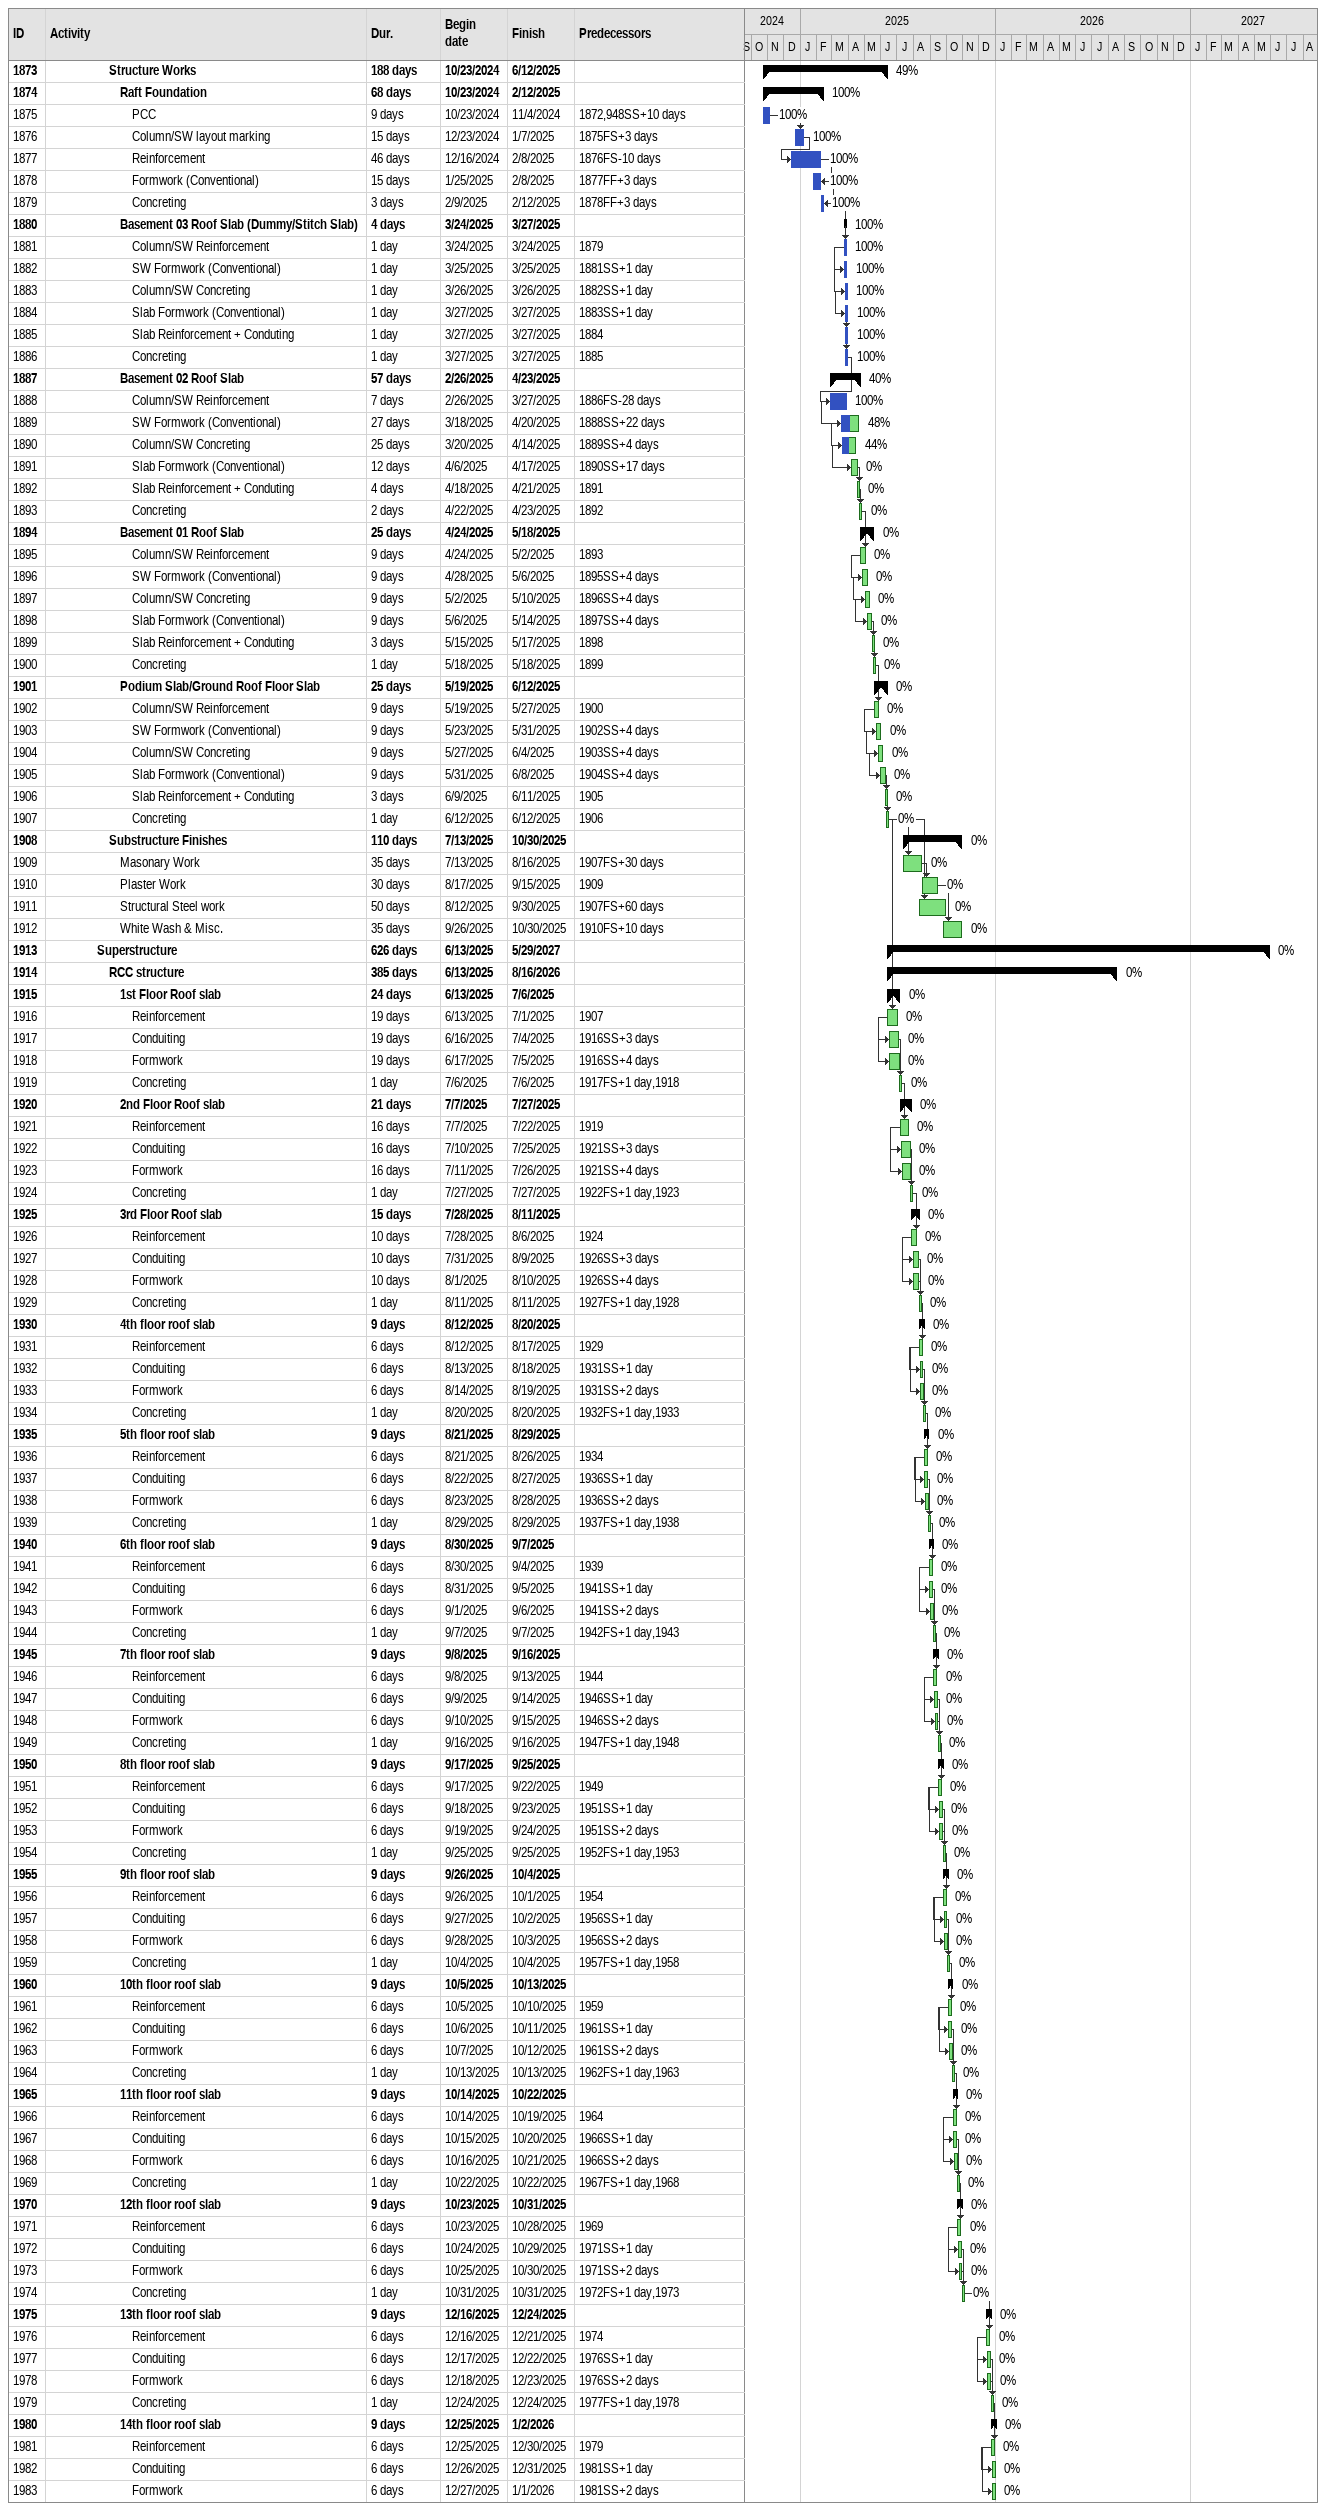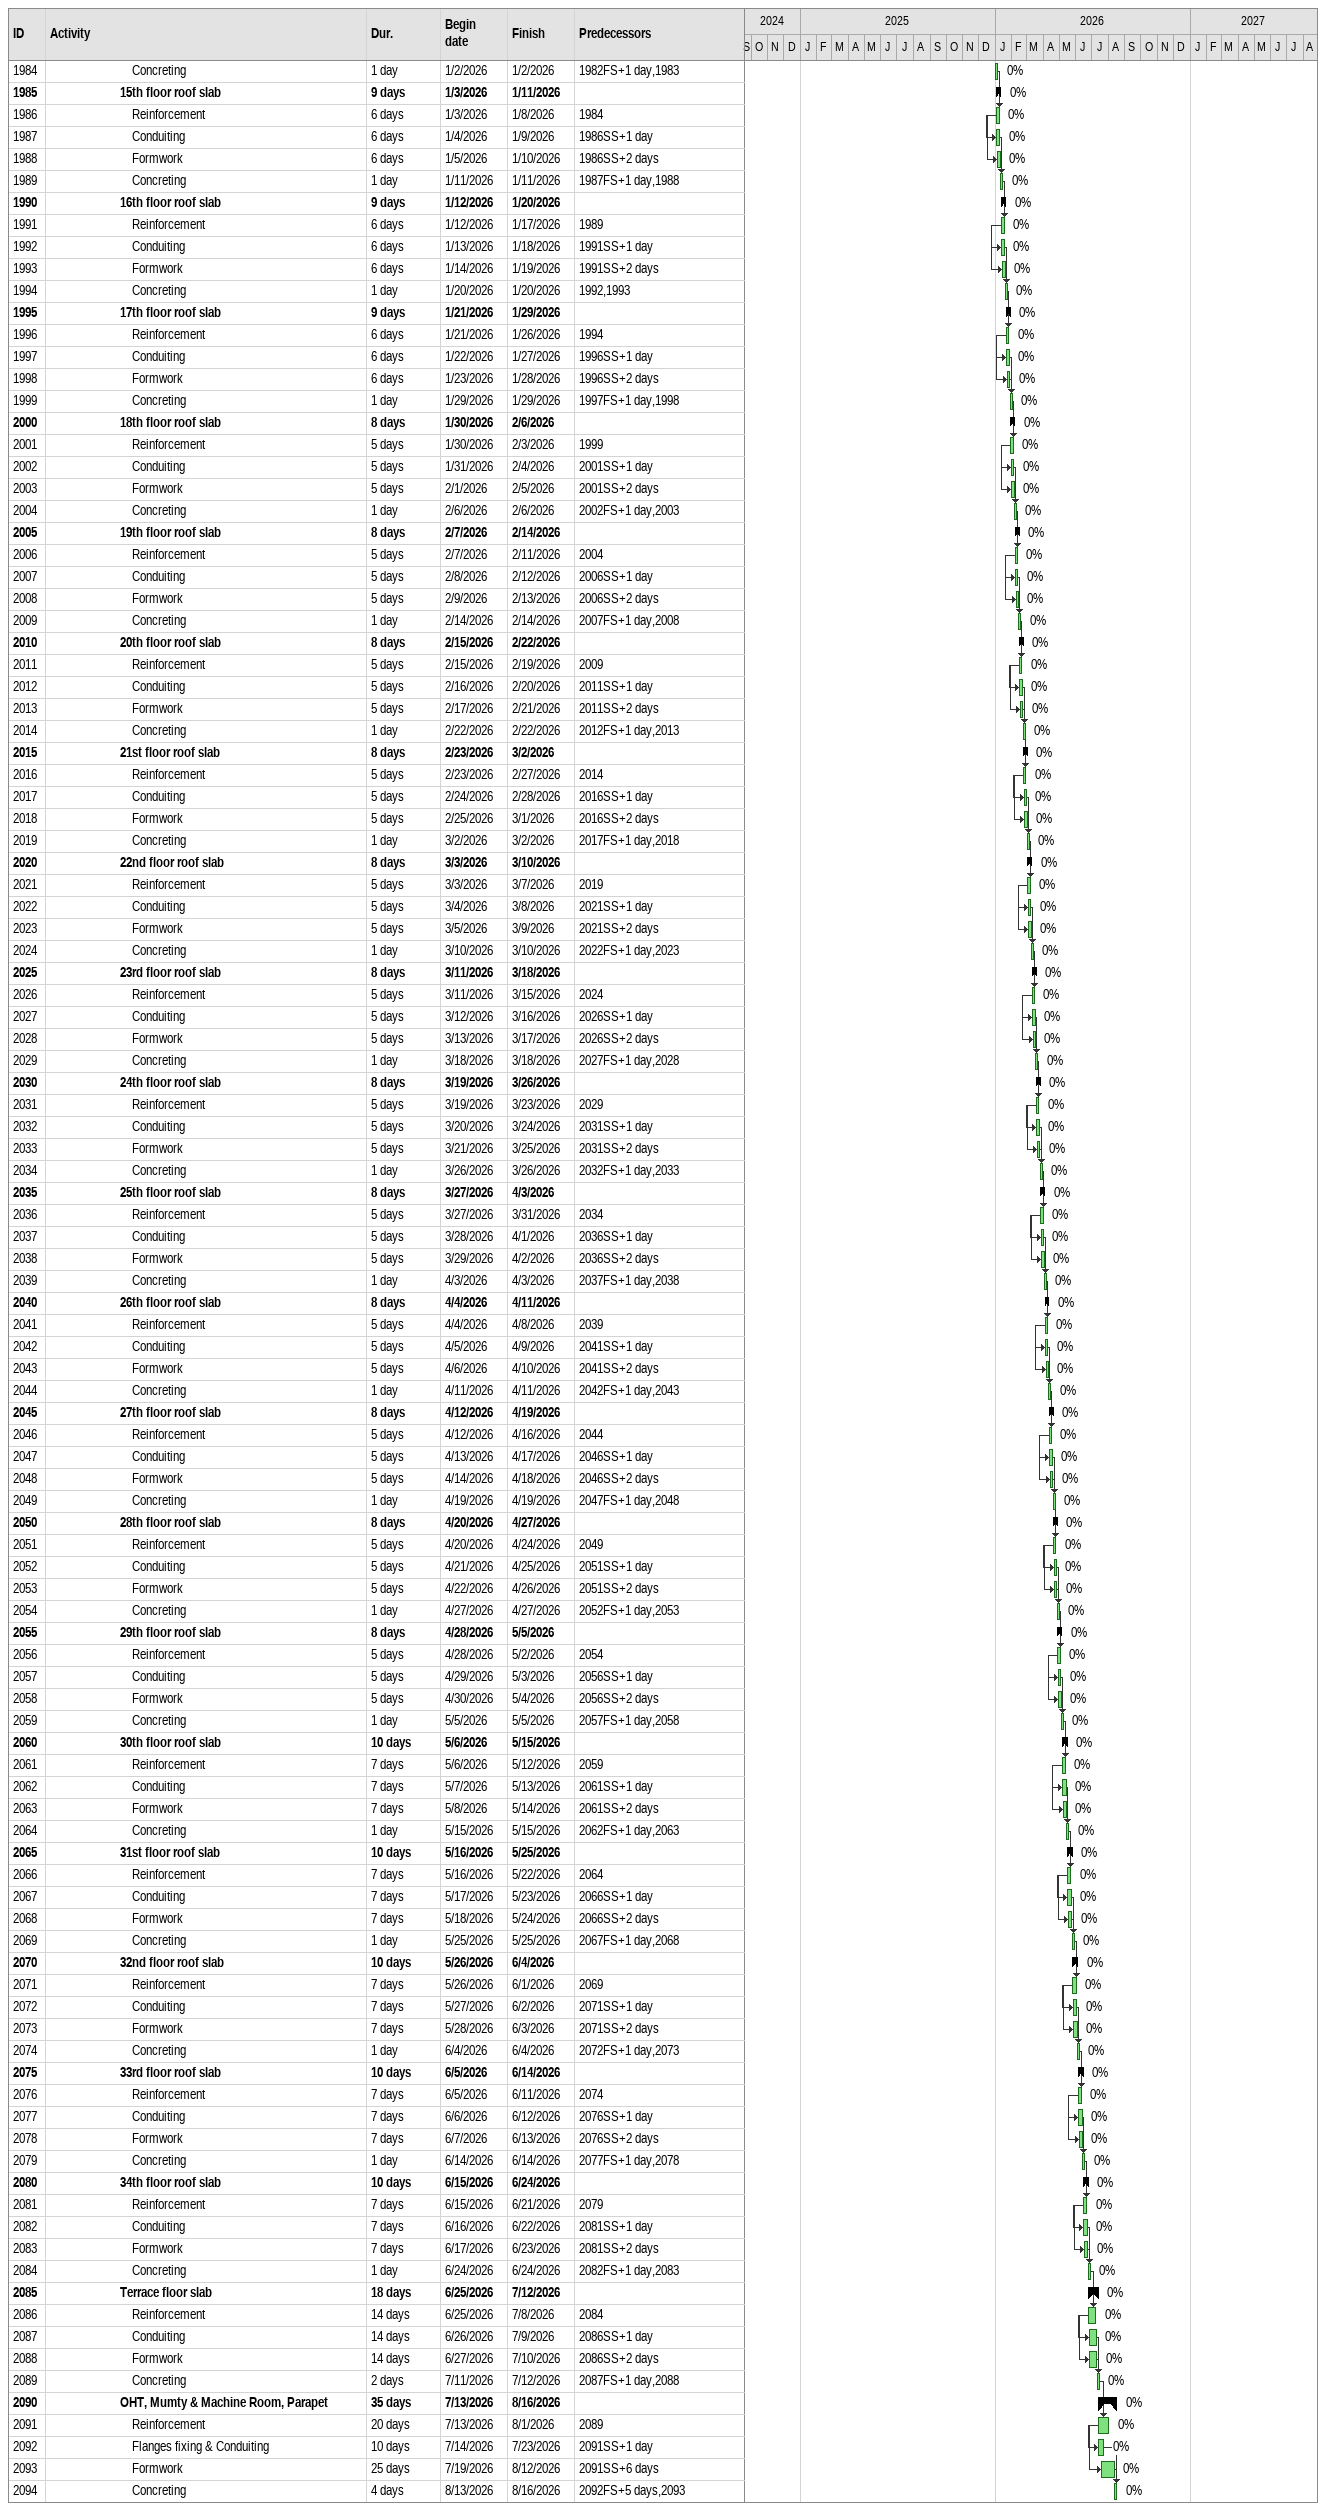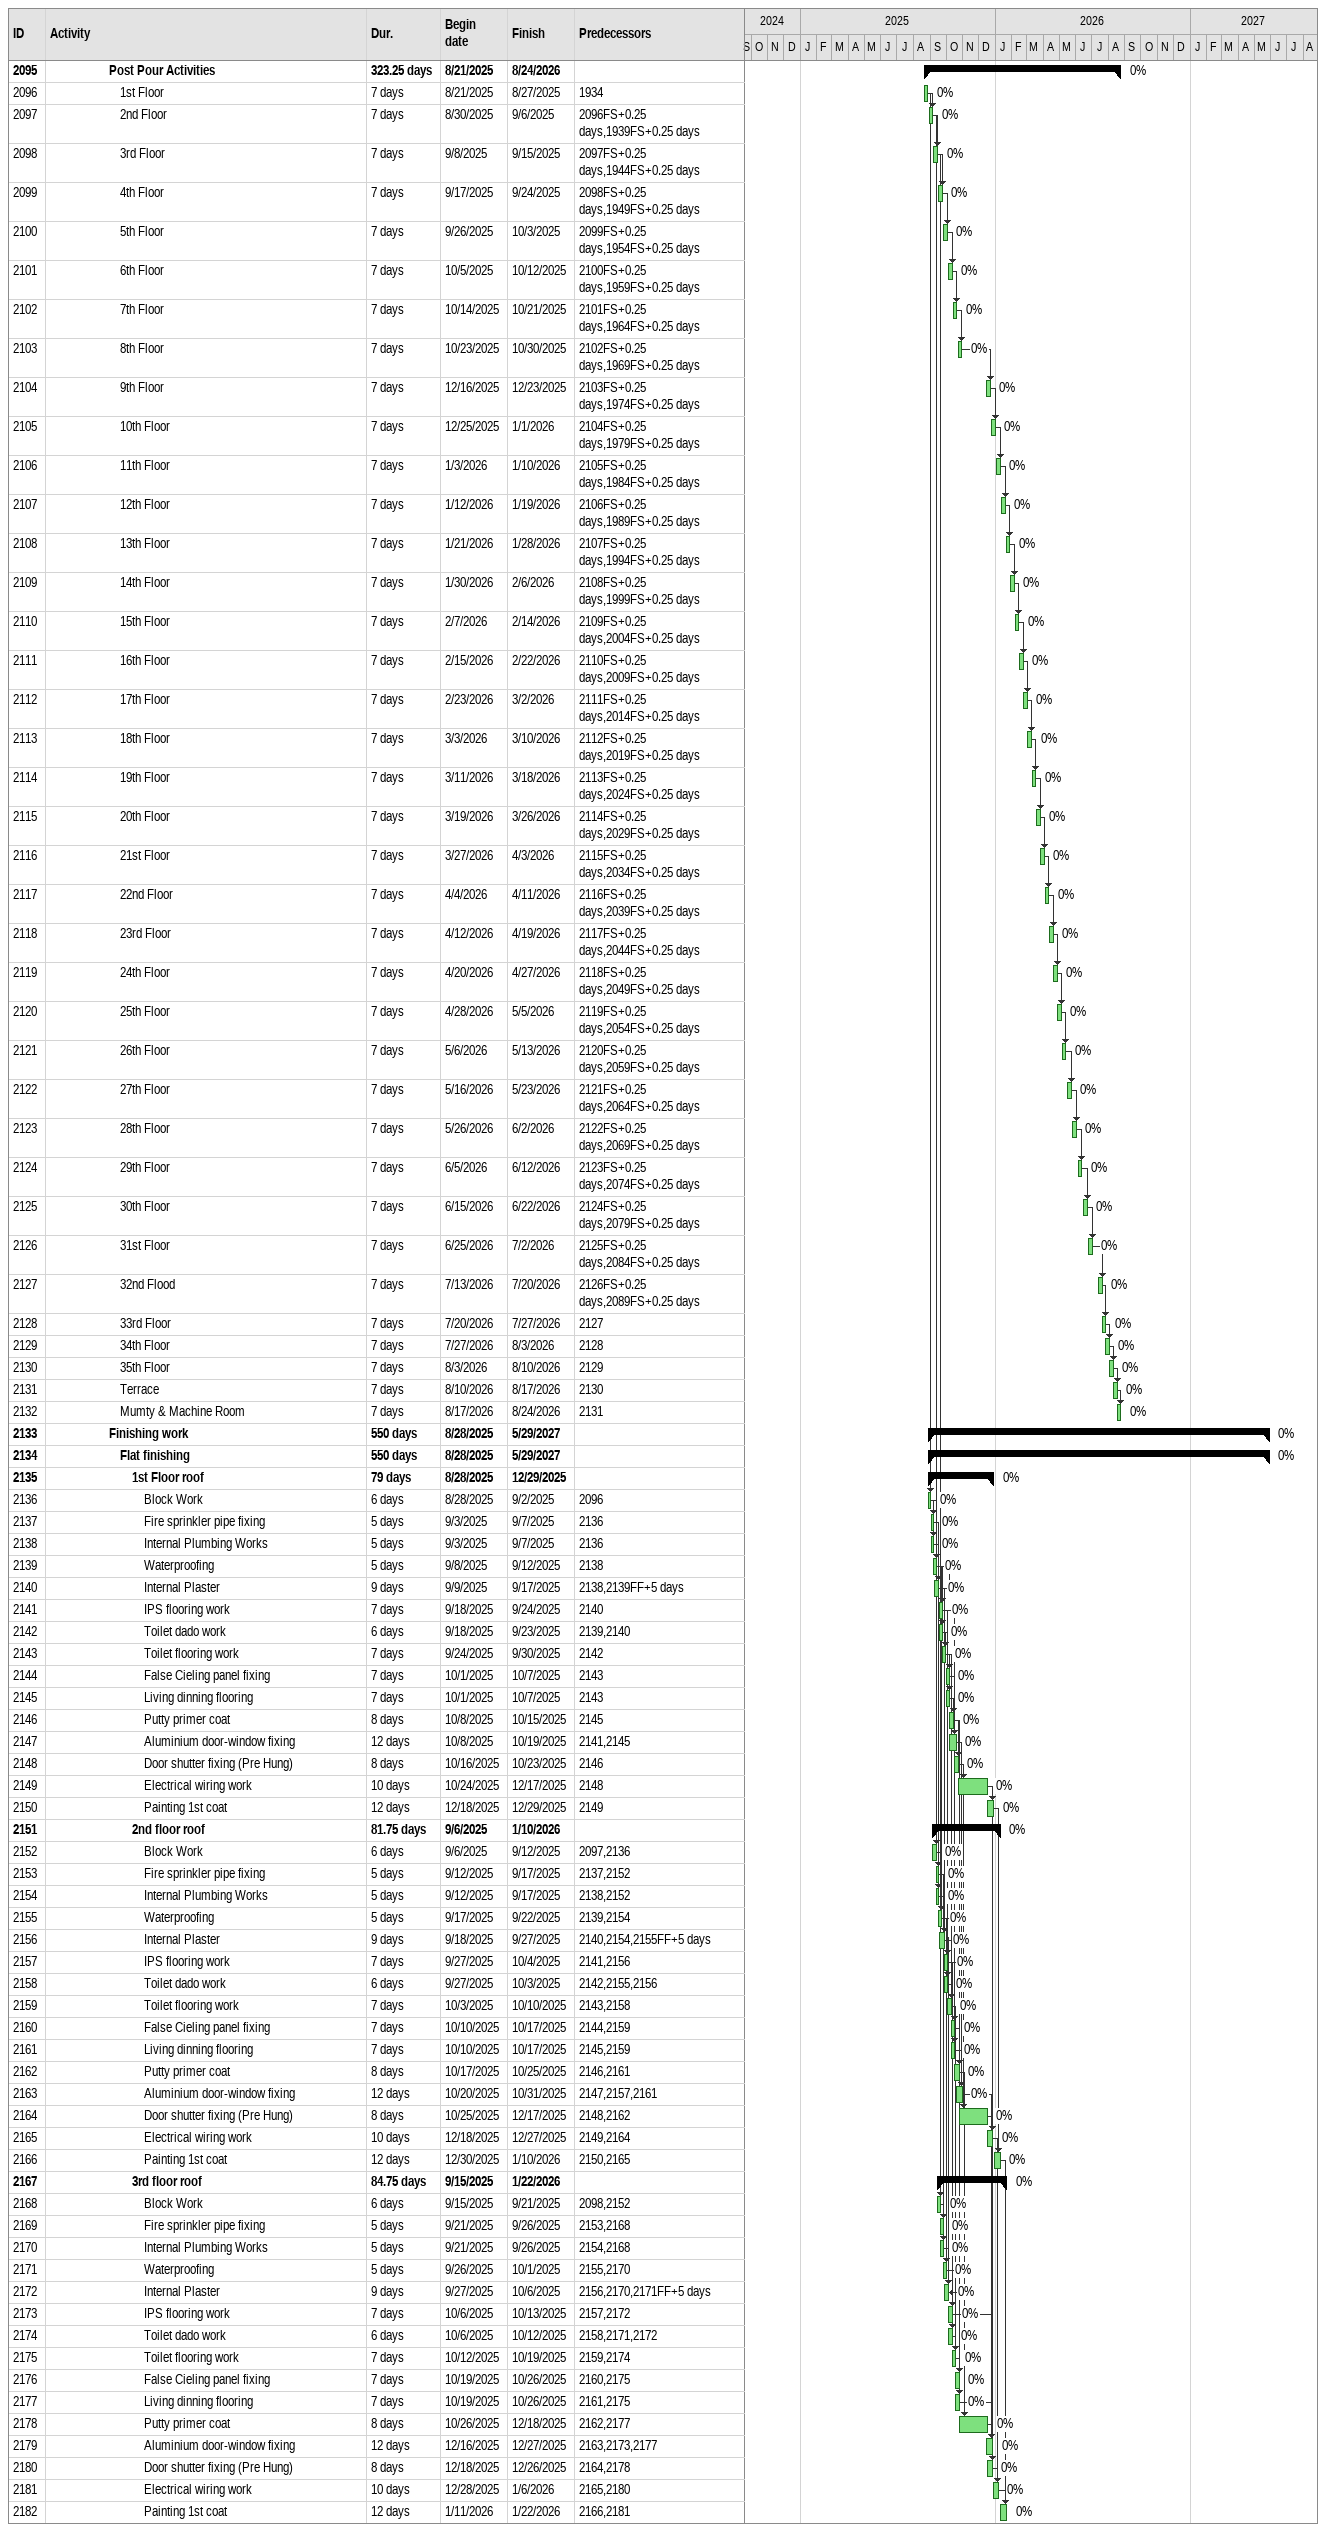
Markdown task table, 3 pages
| ID | Level | Task | Duration | Start | Finish | Predecessors | % complete |
|---|---|---|---|---|---|---|---|
| 1873 | 6 | **Structure Works** | 188d | 2024-10-23 | 2025-06-12 |  | 49 |
| 1874 | 7 | **Raft Foundation** | 68d | 2024-10-23 | 2025-02-12 |  | 100 |
| 1875 | 8 | PCC | 9d | 2024-10-23 | 2024-11-04 | 1872, 948SS+10d | 100 |
| 1876 | 8 | Column/SW layout marking | 15d | 2024-12-23 | 2025-01-07 | 1875FS+3d | 100 |
| 1877 | 8 | Reinforcement | 46d | 2024-12-16 | 2025-02-08 | 1876FS-10d | 100 |
| 1878 | 8 | Formwork (Conventional) | 15d | 2025-01-25 | 2025-02-08 | 1877FF+3d | 100 |
| 1879 | 8 | Concreting | 3d | 2025-02-09 | 2025-02-12 | 1878FF+3d | 100 |
| 1880 | 7 | **Basement 03 Roof Slab (Dummy/Stitch Slab)** | 4d | 2025-03-24 | 2025-03-27 |  | 100 |
| 1881 | 8 | Column/SW Reinforcement | 1d | 2025-03-24 | 2025-03-24 | 1879 | 100 |
| 1882 | 8 | SW Formwork (Conventional) | 1d | 2025-03-25 | 2025-03-25 | 1881SS+1d | 100 |
| 1883 | 8 | Column/SW Concreting | 1d | 2025-03-26 | 2025-03-26 | 1882SS+1d | 100 |
| 1884 | 8 | Slab Formwork (Conventional) | 1d | 2025-03-27 | 2025-03-27 | 1883SS+1d | 100 |
| 1885 | 8 | Slab Reinforcement + Conduting | 1d | 2025-03-27 | 2025-03-27 | 1884 | 100 |
| 1886 | 8 | Concreting | 1d | 2025-03-27 | 2025-03-27 | 1885 | 100 |
| 1887 | 7 | **Basement 02 Roof Slab** | 57d | 2025-02-26 | 2025-04-23 |  | 40 |
| 1888 | 8 | Column/SW Reinforcement | 7d | 2025-02-26 | 2025-03-27 | 1886FS-28d | 100 |
| 1889 | 8 | SW Formwork (Conventional) | 27d | 2025-03-18 | 2025-04-20 | 1888SS+22d | 48 |
| 1890 | 8 | Column/SW Concreting | 25d | 2025-03-20 | 2025-04-14 | 1889SS+4d | 44 |
| 1891 | 8 | Slab Formwork (Conventional) | 12d | 2025-04-06 | 2025-04-17 | 1890SS+17d | 0 |
| 1892 | 8 | Slab Reinforcement + Conduting | 4d | 2025-04-18 | 2025-04-21 | 1891 | 0 |
| 1893 | 8 | Concreting | 2d | 2025-04-22 | 2025-04-23 | 1892 | 0 |
| 1894 | 7 | **Basement 01 Roof Slab** | 25d | 2025-04-24 | 2025-05-18 |  | 0 |
| 1895 | 8 | Column/SW Reinforcement | 9d | 2025-04-24 | 2025-05-02 | 1893 | 0 |
| 1896 | 8 | SW Formwork (Conventional) | 9d | 2025-04-28 | 2025-05-06 | 1895SS+4d | 0 |
| 1897 | 8 | Column/SW Concreting | 9d | 2025-05-02 | 2025-05-10 | 1896SS+4d | 0 |
| 1898 | 8 | Slab Formwork (Conventional) | 9d | 2025-05-06 | 2025-05-14 | 1897SS+4d | 0 |
| 1899 | 8 | Slab Reinforcement + Conduting | 3d | 2025-05-15 | 2025-05-17 | 1898 | 0 |
| 1900 | 8 | Concreting | 1d | 2025-05-18 | 2025-05-18 | 1899 | 0 |
| 1901 | 7 | **Podium Slab/Ground Roof Floor Slab** | 25d | 2025-05-19 | 2025-06-12 |  | 0 |
| 1902 | 8 | Column/SW Reinforcement | 9d | 2025-05-19 | 2025-05-27 | 1900 | 0 |
| 1903 | 8 | SW Formwork (Conventional) | 9d | 2025-05-23 | 2025-05-31 | 1902SS+4d | 0 |
| 1904 | 8 | Column/SW Concreting | 9d | 2025-05-27 | 2025-06-04 | 1903SS+4d | 0 |
| 1905 | 8 | Slab Formwork (Conventional) | 9d | 2025-05-31 | 2025-06-08 | 1904SS+4d | 0 |
| 1906 | 8 | Slab Reinforcement + Conduting | 3d | 2025-06-09 | 2025-06-11 | 1905 | 0 |
| 1907 | 8 | Concreting | 1d | 2025-06-12 | 2025-06-12 | 1906 | 0 |
| 1908 | 6 | **Substructure Finishes** | 110d | 2025-07-13 | 2025-10-30 |  | 0 |
| 1909 | 7 | Masonary Work | 35d | 2025-07-13 | 2025-08-16 | 1907FS+30d | 0 |
| 1910 | 7 | Plaster Work | 30d | 2025-08-17 | 2025-09-15 | 1909 | 0 |
| 1911 | 7 | Structural Steel work | 50d | 2025-08-12 | 2025-09-30 | 1907FS+60d | 0 |
| 1912 | 7 | White Wash & Misc. | 35d | 2025-09-26 | 2025-10-30 | 1910FS+10d | 0 |
| 1913 | 5 | **Superstructure** | 626d | 2025-06-13 | 2027-05-29 |  | 0 |
| 1914 | 6 | **RCC structure** | 385d | 2025-06-13 | 2026-08-16 |  | 0 |
| 1915 | 7 | **1st Floor Roof slab** | 24d | 2025-06-13 | 2025-07-06 |  | 0 |
| 1916 | 8 | Reinforcement | 19d | 2025-06-13 | 2025-07-01 | 1907 | 0 |
| 1917 | 8 | Conduiting | 19d | 2025-06-16 | 2025-07-04 | 1916SS+3d | 0 |
| 1918 | 8 | Formwork | 19d | 2025-06-17 | 2025-07-05 | 1916SS+4d | 0 |
| 1919 | 8 | Concreting | 1d | 2025-07-06 | 2025-07-06 | 1917FS+1d, 1918 | 0 |
| 1920 | 7 | **2nd Floor Roof slab** | 21d | 2025-07-07 | 2025-07-27 |  | 0 |
| 1921 | 8 | Reinforcement | 16d | 2025-07-07 | 2025-07-22 | 1919 | 0 |
| 1922 | 8 | Conduiting | 16d | 2025-07-10 | 2025-07-25 | 1921SS+3d | 0 |
| 1923 | 8 | Formwork | 16d | 2025-07-11 | 2025-07-26 | 1921SS+4d | 0 |
| 1924 | 8 | Concreting | 1d | 2025-07-27 | 2025-07-27 | 1922FS+1d, 1923 | 0 |
| 1925 | 7 | **3rd Floor Roof slab** | 15d | 2025-07-28 | 2025-08-11 |  | 0 |
| 1926 | 8 | Reinforcement | 10d | 2025-07-28 | 2025-08-06 | 1924 | 0 |
| 1927 | 8 | Conduiting | 10d | 2025-07-31 | 2025-08-09 | 1926SS+3d | 0 |
| 1928 | 8 | Formwork | 10d | 2025-08-01 | 2025-08-10 | 1926SS+4d | 0 |
| 1929 | 8 | Concreting | 1d | 2025-08-11 | 2025-08-11 | 1927FS+1d, 1928 | 0 |
| 1930 | 7 | **4th floor roof slab** | 9d | 2025-08-12 | 2025-08-20 |  | 0 |
| 1931 | 8 | Reinforcement | 6d | 2025-08-12 | 2025-08-17 | 1929 | 0 |
| 1932 | 8 | Conduiting | 6d | 2025-08-13 | 2025-08-18 | 1931SS+1d | 0 |
| 1933 | 8 | Formwork | 6d | 2025-08-14 | 2025-08-19 | 1931SS+2d | 0 |
| 1934 | 8 | Concreting | 1d | 2025-08-20 | 2025-08-20 | 1932FS+1d, 1933 | 0 |
| 1935 | 7 | **5th floor roof slab** | 9d | 2025-08-21 | 2025-08-29 |  | 0 |
| 1936 | 8 | Reinforcement | 6d | 2025-08-21 | 2025-08-26 | 1934 | 0 |
| 1937 | 8 | Conduiting | 6d | 2025-08-22 | 2025-08-27 | 1936SS+1d | 0 |
| 1938 | 8 | Formwork | 6d | 2025-08-23 | 2025-08-28 | 1936SS+2d | 0 |
| 1939 | 8 | Concreting | 1d | 2025-08-29 | 2025-08-29 | 1937FS+1d, 1938 | 0 |
| 1940 | 7 | **6th floor roof slab** | 9d | 2025-08-30 | 2025-09-07 |  | 0 |
| 1941 | 8 | Reinforcement | 6d | 2025-08-30 | 2025-09-04 | 1939 | 0 |
| 1942 | 8 | Conduiting | 6d | 2025-08-31 | 2025-09-05 | 1941SS+1d | 0 |
| 1943 | 8 | Formwork | 6d | 2025-09-01 | 2025-09-06 | 1941SS+2d | 0 |
| 1944 | 8 | Concreting | 1d | 2025-09-07 | 2025-09-07 | 1942FS+1d, 1943 | 0 |
| 1945 | 7 | **7th floor roof slab** | 9d | 2025-09-08 | 2025-09-16 |  | 0 |
| 1946 | 8 | Reinforcement | 6d | 2025-09-08 | 2025-09-13 | 1944 | 0 |
| 1947 | 8 | Conduiting | 6d | 2025-09-09 | 2025-09-14 | 1946SS+1d | 0 |
| 1948 | 8 | Formwork | 6d | 2025-09-10 | 2025-09-15 | 1946SS+2d | 0 |
| 1949 | 8 | Concreting | 1d | 2025-09-16 | 2025-09-16 | 1947FS+1d, 1948 | 0 |
| 1950 | 7 | **8th floor roof slab** | 9d | 2025-09-17 | 2025-09-25 |  | 0 |
| 1951 | 8 | Reinforcement | 6d | 2025-09-17 | 2025-09-22 | 1949 | 0 |
| 1952 | 8 | Conduiting | 6d | 2025-09-18 | 2025-09-23 | 1951SS+1d | 0 |
| 1953 | 8 | Formwork | 6d | 2025-09-19 | 2025-09-24 | 1951SS+2d | 0 |
| 1954 | 8 | Concreting | 1d | 2025-09-25 | 2025-09-25 | 1952FS+1d, 1953 | 0 |
| 1955 | 7 | **9th floor roof slab** | 9d | 2025-09-26 | 2025-10-04 |  | 0 |
| 1956 | 8 | Reinforcement | 6d | 2025-09-26 | 2025-10-01 | 1954 | 0 |
| 1957 | 8 | Conduiting | 6d | 2025-09-27 | 2025-10-02 | 1956SS+1d | 0 |
| 1958 | 8 | Formwork | 6d | 2025-09-28 | 2025-10-03 | 1956SS+2d | 0 |
| 1959 | 8 | Concreting | 1d | 2025-10-04 | 2025-10-04 | 1957FS+1d, 1958 | 0 |
| 1960 | 7 | **10th floor roof slab** | 9d | 2025-10-05 | 2025-10-13 |  | 0 |
| 1961 | 8 | Reinforcement | 6d | 2025-10-05 | 2025-10-10 | 1959 | 0 |
| 1962 | 8 | Conduiting | 6d | 2025-10-06 | 2025-10-11 | 1961SS+1d | 0 |
| 1963 | 8 | Formwork | 6d | 2025-10-07 | 2025-10-12 | 1961SS+2d | 0 |
| 1964 | 8 | Concreting | 1d | 2025-10-13 | 2025-10-13 | 1962FS+1d, 1963 | 0 |
| 1965 | 7 | **11th floor roof slab** | 9d | 2025-10-14 | 2025-10-22 |  | 0 |
| 1966 | 8 | Reinforcement | 6d | 2025-10-14 | 2025-10-19 | 1964 | 0 |
| 1967 | 8 | Conduiting | 6d | 2025-10-15 | 2025-10-20 | 1966SS+1d | 0 |
| 1968 | 8 | Formwork | 6d | 2025-10-16 | 2025-10-21 | 1966SS+2d | 0 |
| 1969 | 8 | Concreting | 1d | 2025-10-22 | 2025-10-22 | 1967FS+1d, 1968 | 0 |
| 1970 | 7 | **12th floor roof slab** | 9d | 2025-10-23 | 2025-10-31 |  | 0 |
| 1971 | 8 | Reinforcement | 6d | 2025-10-23 | 2025-10-28 | 1969 | 0 |
| 1972 | 8 | Conduiting | 6d | 2025-10-24 | 2025-10-29 | 1971SS+1d | 0 |
| 1973 | 8 | Formwork | 6d | 2025-10-25 | 2025-10-30 | 1971SS+2d | 0 |
| 1974 | 8 | Concreting | 1d | 2025-10-31 | 2025-10-31 | 1972FS+1d, 1973 | 0 |
| 1975 | 7 | **13th floor roof slab** | 9d | 2025-12-16 | 2025-12-24 |  | 0 |
| 1976 | 8 | Reinforcement | 6d | 2025-12-16 | 2025-12-21 | 1974 | 0 |
| 1977 | 8 | Conduiting | 6d | 2025-12-17 | 2025-12-22 | 1976SS+1d | 0 |
| 1978 | 8 | Formwork | 6d | 2025-12-18 | 2025-12-23 | 1976SS+2d | 0 |
| 1979 | 8 | Concreting | 1d | 2025-12-24 | 2025-12-24 | 1977FS+1d, 1978 | 0 |
| 1980 | 7 | **14th floor roof slab** | 9d | 2025-12-25 | 2026-01-02 |  | 0 |
| 1981 | 8 | Reinforcement | 6d | 2025-12-25 | 2025-12-30 | 1979 | 0 |
| 1982 | 8 | Conduiting | 6d | 2025-12-26 | 2025-12-31 | 1981SS+1d | 0 |
| 1983 | 8 | Formwork | 6d | 2025-12-27 | 2026-01-01 | 1981SS+2d | 0 |
| 1984 | 8 | Concreting | 1d | 2026-01-02 | 2026-01-02 | 1982FS+1d, 1983 | 0 |
| 1985 | 7 | **15th floor roof slab** | 9d | 2026-01-03 | 2026-01-11 |  | 0 |
| 1986 | 8 | Reinforcement | 6d | 2026-01-03 | 2026-01-08 | 1984 | 0 |
| 1987 | 8 | Conduiting | 6d | 2026-01-04 | 2026-01-09 | 1986SS+1d | 0 |
| 1988 | 8 | Formwork | 6d | 2026-01-05 | 2026-01-10 | 1986SS+2d | 0 |
| 1989 | 8 | Concreting | 1d | 2026-01-11 | 2026-01-11 | 1987FS+1d, 1988 | 0 |
| 1990 | 7 | **16th floor roof slab** | 9d | 2026-01-12 | 2026-01-20 |  | 0 |
| 1991 | 8 | Reinforcement | 6d | 2026-01-12 | 2026-01-17 | 1989 | 0 |
| 1992 | 8 | Conduiting | 6d | 2026-01-13 | 2026-01-18 | 1991SS+1d | 0 |
| 1993 | 8 | Formwork | 6d | 2026-01-14 | 2026-01-19 | 1991SS+2d | 0 |
| 1994 | 8 | Concreting | 1d | 2026-01-20 | 2026-01-20 | 1992, 1993 | 0 |
| 1995 | 7 | **17th floor roof slab** | 9d | 2026-01-21 | 2026-01-29 |  | 0 |
| 1996 | 8 | Reinforcement | 6d | 2026-01-21 | 2026-01-26 | 1994 | 0 |
| 1997 | 8 | Conduiting | 6d | 2026-01-22 | 2026-01-27 | 1996SS+1d | 0 |
| 1998 | 8 | Formwork | 6d | 2026-01-23 | 2026-01-28 | 1996SS+2d | 0 |
| 1999 | 8 | Concreting | 1d | 2026-01-29 | 2026-01-29 | 1997FS+1d, 1998 | 0 |
| 2000 | 7 | **18th floor roof slab** | 8d | 2026-01-30 | 2026-02-06 |  | 0 |
| 2001 | 8 | Reinforcement | 5d | 2026-01-30 | 2026-02-03 | 1999 | 0 |
| 2002 | 8 | Conduiting | 5d | 2026-01-31 | 2026-02-04 | 2001SS+1d | 0 |
| 2003 | 8 | Formwork | 5d | 2026-02-01 | 2026-02-05 | 2001SS+2d | 0 |
| 2004 | 8 | Concreting | 1d | 2026-02-06 | 2026-02-06 | 2002FS+1d, 2003 | 0 |
| 2005 | 7 | **19th floor roof slab** | 8d | 2026-02-07 | 2026-02-14 |  | 0 |
| 2006 | 8 | Reinforcement | 5d | 2026-02-07 | 2026-02-11 | 2004 | 0 |
| 2007 | 8 | Conduiting | 5d | 2026-02-08 | 2026-02-12 | 2006SS+1d | 0 |
| 2008 | 8 | Formwork | 5d | 2026-02-09 | 2026-02-13 | 2006SS+2d | 0 |
| 2009 | 8 | Concreting | 1d | 2026-02-14 | 2026-02-14 | 2007FS+1d, 2008 | 0 |
| 2010 | 7 | **20th floor roof slab** | 8d | 2026-02-15 | 2026-02-22 |  | 0 |
| 2011 | 8 | Reinforcement | 5d | 2026-02-15 | 2026-02-19 | 2009 | 0 |
| 2012 | 8 | Conduiting | 5d | 2026-02-16 | 2026-02-20 | 2011SS+1d | 0 |
| 2013 | 8 | Formwork | 5d | 2026-02-17 | 2026-02-21 | 2011SS+2d | 0 |
| 2014 | 8 | Concreting | 1d | 2026-02-22 | 2026-02-22 | 2012FS+1d, 2013 | 0 |
| 2015 | 7 | **21st floor roof slab** | 8d | 2026-02-23 | 2026-03-02 |  | 0 |
| 2016 | 8 | Reinforcement | 5d | 2026-02-23 | 2026-02-27 | 2014 | 0 |
| 2017 | 8 | Conduiting | 5d | 2026-02-24 | 2026-02-28 | 2016SS+1d | 0 |
| 2018 | 8 | Formwork | 5d | 2026-02-25 | 2026-03-01 | 2016SS+2d | 0 |
| 2019 | 8 | Concreting | 1d | 2026-03-02 | 2026-03-02 | 2017FS+1d, 2018 | 0 |
| 2020 | 7 | **22nd floor roof slab** | 8d | 2026-03-03 | 2026-03-10 |  | 0 |
| 2021 | 8 | Reinforcement | 5d | 2026-03-03 | 2026-03-07 | 2019 | 0 |
| 2022 | 8 | Conduiting | 5d | 2026-03-04 | 2026-03-08 | 2021SS+1d | 0 |
| 2023 | 8 | Formwork | 5d | 2026-03-05 | 2026-03-09 | 2021SS+2d | 0 |
| 2024 | 8 | Concreting | 1d | 2026-03-10 | 2026-03-10 | 2022FS+1d, 2023 | 0 |
| 2025 | 7 | **23rd floor roof slab** | 8d | 2026-03-11 | 2026-03-18 |  | 0 |
| 2026 | 8 | Reinforcement | 5d | 2026-03-11 | 2026-03-15 | 2024 | 0 |
| 2027 | 8 | Conduiting | 5d | 2026-03-12 | 2026-03-16 | 2026SS+1d | 0 |
| 2028 | 8 | Formwork | 5d | 2026-03-13 | 2026-03-17 | 2026SS+2d | 0 |
| 2029 | 8 | Concreting | 1d | 2026-03-18 | 2026-03-18 | 2027FS+1d, 2028 | 0 |
| 2030 | 7 | **24th floor roof slab** | 8d | 2026-03-19 | 2026-03-26 |  | 0 |
| 2031 | 8 | Reinforcement | 5d | 2026-03-19 | 2026-03-23 | 2029 | 0 |
| 2032 | 8 | Conduiting | 5d | 2026-03-20 | 2026-03-24 | 2031SS+1d | 0 |
| 2033 | 8 | Formwork | 5d | 2026-03-21 | 2026-03-25 | 2031SS+2d | 0 |
| 2034 | 8 | Concreting | 1d | 2026-03-26 | 2026-03-26 | 2032FS+1d, 2033 | 0 |
| 2035 | 7 | **25th floor roof slab** | 8d | 2026-03-27 | 2026-04-03 |  | 0 |
| 2036 | 8 | Reinforcement | 5d | 2026-03-27 | 2026-03-31 | 2034 | 0 |
| 2037 | 8 | Conduiting | 5d | 2026-03-28 | 2026-04-01 | 2036SS+1d | 0 |
| 2038 | 8 | Formwork | 5d | 2026-03-29 | 2026-04-02 | 2036SS+2d | 0 |
| 2039 | 8 | Concreting | 1d | 2026-04-03 | 2026-04-03 | 2037FS+1d, 2038 | 0 |
| 2040 | 7 | **26th floor roof slab** | 8d | 2026-04-04 | 2026-04-11 |  | 0 |
| 2041 | 8 | Reinforcement | 5d | 2026-04-04 | 2026-04-08 | 2039 | 0 |
| 2042 | 8 | Conduiting | 5d | 2026-04-05 | 2026-04-09 | 2041SS+1d | 0 |
| 2043 | 8 | Formwork | 5d | 2026-04-06 | 2026-04-10 | 2041SS+2d | 0 |
| 2044 | 8 | Concreting | 1d | 2026-04-11 | 2026-04-11 | 2042FS+1d, 2043 | 0 |
| 2045 | 7 | **27th floor roof slab** | 8d | 2026-04-12 | 2026-04-19 |  | 0 |
| 2046 | 8 | Reinforcement | 5d | 2026-04-12 | 2026-04-16 | 2044 | 0 |
| 2047 | 8 | Conduiting | 5d | 2026-04-13 | 2026-04-17 | 2046SS+1d | 0 |
| 2048 | 8 | Formwork | 5d | 2026-04-14 | 2026-04-18 | 2046SS+2d | 0 |
| 2049 | 8 | Concreting | 1d | 2026-04-19 | 2026-04-19 | 2047FS+1d, 2048 | 0 |
| 2050 | 7 | **28th floor roof slab** | 8d | 2026-04-20 | 2026-04-27 |  | 0 |
| 2051 | 8 | Reinforcement | 5d | 2026-04-20 | 2026-04-24 | 2049 | 0 |
| 2052 | 8 | Conduiting | 5d | 2026-04-21 | 2026-04-25 | 2051SS+1d | 0 |
| 2053 | 8 | Formwork | 5d | 2026-04-22 | 2026-04-26 | 2051SS+2d | 0 |
| 2054 | 8 | Concreting | 1d | 2026-04-27 | 2026-04-27 | 2052FS+1d, 2053 | 0 |
| 2055 | 7 | **29th floor roof slab** | 8d | 2026-04-28 | 2026-05-05 |  | 0 |
| 2056 | 8 | Reinforcement | 5d | 2026-04-28 | 2026-05-02 | 2054 | 0 |
| 2057 | 8 | Conduiting | 5d | 2026-04-29 | 2026-05-03 | 2056SS+1d | 0 |
| 2058 | 8 | Formwork | 5d | 2026-04-30 | 2026-05-04 | 2056SS+2d | 0 |
| 2059 | 8 | Concreting | 1d | 2026-05-05 | 2026-05-05 | 2057FS+1d, 2058 | 0 |
| 2060 | 7 | **30th floor roof slab** | 10d | 2026-05-06 | 2026-05-15 |  | 0 |
| 2061 | 8 | Reinforcement | 7d | 2026-05-06 | 2026-05-12 | 2059 | 0 |
| 2062 | 8 | Conduiting | 7d | 2026-05-07 | 2026-05-13 | 2061SS+1d | 0 |
| 2063 | 8 | Formwork | 7d | 2026-05-08 | 2026-05-14 | 2061SS+2d | 0 |
| 2064 | 8 | Concreting | 1d | 2026-05-15 | 2026-05-15 | 2062FS+1d, 2063 | 0 |
| 2065 | 7 | **31st floor roof slab** | 10d | 2026-05-16 | 2026-05-25 |  | 0 |
| 2066 | 8 | Reinforcement | 7d | 2026-05-16 | 2026-05-22 | 2064 | 0 |
| 2067 | 8 | Conduiting | 7d | 2026-05-17 | 2026-05-23 | 2066SS+1d | 0 |
| 2068 | 8 | Formwork | 7d | 2026-05-18 | 2026-05-24 | 2066SS+2d | 0 |
| 2069 | 8 | Concreting | 1d | 2026-05-25 | 2026-05-25 | 2067FS+1d, 2068 | 0 |
| 2070 | 7 | **32nd floor roof slab** | 10d | 2026-05-26 | 2026-06-04 |  | 0 |
| 2071 | 8 | Reinforcement | 7d | 2026-05-26 | 2026-06-01 | 2069 | 0 |
| 2072 | 8 | Conduiting | 7d | 2026-05-27 | 2026-06-02 | 2071SS+1d | 0 |
| 2073 | 8 | Formwork | 7d | 2026-05-28 | 2026-06-03 | 2071SS+2d | 0 |
| 2074 | 8 | Concreting | 1d | 2026-06-04 | 2026-06-04 | 2072FS+1d, 2073 | 0 |
| 2075 | 7 | **33rd floor roof slab** | 10d | 2026-06-05 | 2026-06-14 |  | 0 |
| 2076 | 8 | Reinforcement | 7d | 2026-06-05 | 2026-06-11 | 2074 | 0 |
| 2077 | 8 | Conduiting | 7d | 2026-06-06 | 2026-06-12 | 2076SS+1d | 0 |
| 2078 | 8 | Formwork | 7d | 2026-06-07 | 2026-06-13 | 2076SS+2d | 0 |
| 2079 | 8 | Concreting | 1d | 2026-06-14 | 2026-06-14 | 2077FS+1d, 2078 | 0 |
| 2080 | 7 | **34th floor roof slab** | 10d | 2026-06-15 | 2026-06-24 |  | 0 |
| 2081 | 8 | Reinforcement | 7d | 2026-06-15 | 2026-06-21 | 2079 | 0 |
| 2082 | 8 | Conduiting | 7d | 2026-06-16 | 2026-06-22 | 2081SS+1d | 0 |
| 2083 | 8 | Formwork | 7d | 2026-06-17 | 2026-06-23 | 2081SS+2d | 0 |
| 2084 | 8 | Concreting | 1d | 2026-06-24 | 2026-06-24 | 2082FS+1d, 2083 | 0 |
| 2085 | 7 | **Terrace floor slab** | 18d | 2026-06-25 | 2026-07-12 |  | 0 |
| 2086 | 8 | Reinforcement | 14d | 2026-06-25 | 2026-07-08 | 2084 | 0 |
| 2087 | 8 | Conduiting | 14d | 2026-06-26 | 2026-07-09 | 2086SS+1d | 0 |
| 2088 | 8 | Formwork | 14d | 2026-06-27 | 2026-07-10 | 2086SS+2d | 0 |
| 2089 | 8 | Concreting | 2d | 2026-07-11 | 2026-07-12 | 2087FS+1d, 2088 | 0 |
| 2090 | 7 | **OHT, Mumty & Machine Room, Parapet** | 35d | 2026-07-13 | 2026-08-16 |  | 0 |
| 2091 | 8 | Reinforcement | 20d | 2026-07-13 | 2026-08-01 | 2089 | 0 |
| 2092 | 8 | Flanges fixing & Conduiting | 10d | 2026-07-14 | 2026-07-23 | 2091SS+1d | 0 |
| 2093 | 8 | Formwork | 25d | 2026-07-19 | 2026-08-12 | 2091SS+6d | 0 |
| 2094 | 8 | Concreting | 4d | 2026-08-13 | 2026-08-16 | 2092FS+5d, 2093 | 0 |
| 2095 | 6 | **Post Pour Activities** | 323.25d | 2025-08-21 | 2026-08-24 |  | 0 |
| 2096 | 7 | 1st Floor | 7d | 2025-08-21 | 2025-08-27 | 1934 | 0 |
| 2097 | 7 | 2nd Floor | 7d | 2025-08-30 | 2025-09-06 | 2096FS+0.25d, 1939FS+0.25d | 0 |
| 2098 | 7 | 3rd Floor | 7d | 2025-09-08 | 2025-09-15 | 2097FS+0.25d, 1944FS+0.25d | 0 |
| 2099 | 7 | 4th Floor | 7d | 2025-09-17 | 2025-09-24 | 2098FS+0.25d, 1949FS+0.25d | 0 |
| 2100 | 7 | 5th Floor | 7d | 2025-09-26 | 2025-10-03 | 2099FS+0.25d, 1954FS+0.25d | 0 |
| 2101 | 7 | 6th Floor | 7d | 2025-10-05 | 2025-10-12 | 2100FS+0.25d, 1959FS+0.25d | 0 |
| 2102 | 7 | 7th Floor | 7d | 2025-10-14 | 2025-10-21 | 2101FS+0.25d, 1964FS+0.25d | 0 |
| 2103 | 7 | 8th Floor | 7d | 2025-10-23 | 2025-10-30 | 2102FS+0.25d, 1969FS+0.25d | 0 |
| 2104 | 7 | 9th Floor | 7d | 2025-12-16 | 2025-12-23 | 2103FS+0.25d, 1974FS+0.25d | 0 |
| 2105 | 7 | 10th Floor | 7d | 2025-12-25 | 2026-01-01 | 2104FS+0.25d, 1979FS+0.25d | 0 |
| 2106 | 7 | 11th Floor | 7d | 2026-01-03 | 2026-01-10 | 2105FS+0.25d, 1984FS+0.25d | 0 |
| 2107 | 7 | 12th Floor | 7d | 2026-01-12 | 2026-01-19 | 2106FS+0.25d, 1989FS+0.25d | 0 |
| 2108 | 7 | 13th Floor | 7d | 2026-01-21 | 2026-01-28 | 2107FS+0.25d, 1994FS+0.25d | 0 |
| 2109 | 7 | 14th Floor | 7d | 2026-01-30 | 2026-02-06 | 2108FS+0.25d, 1999FS+0.25d | 0 |
| 2110 | 7 | 15th Floor | 7d | 2026-02-07 | 2026-02-14 | 2109FS+0.25d, 2004FS+0.25d | 0 |
| 2111 | 7 | 16th Floor | 7d | 2026-02-15 | 2026-02-22 | 2110FS+0.25d, 2009FS+0.25d | 0 |
| 2112 | 7 | 17th Floor | 7d | 2026-02-23 | 2026-03-02 | 2111FS+0.25d, 2014FS+0.25d | 0 |
| 2113 | 7 | 18th Floor | 7d | 2026-03-03 | 2026-03-10 | 2112FS+0.25d, 2019FS+0.25d | 0 |
| 2114 | 7 | 19th Floor | 7d | 2026-03-11 | 2026-03-18 | 2113FS+0.25d, 2024FS+0.25d | 0 |
| 2115 | 7 | 20th Floor | 7d | 2026-03-19 | 2026-03-26 | 2114FS+0.25d, 2029FS+0.25d | 0 |
| 2116 | 7 | 21st Floor | 7d | 2026-03-27 | 2026-04-03 | 2115FS+0.25d, 2034FS+0.25d | 0 |
| 2117 | 7 | 22nd Floor | 7d | 2026-04-04 | 2026-04-11 | 2116FS+0.25d, 2039FS+0.25d | 0 |
| 2118 | 7 | 23rd Floor | 7d | 2026-04-12 | 2026-04-19 | 2117FS+0.25d, 2044FS+0.25d | 0 |
| 2119 | 7 | 24th Floor | 7d | 2026-04-20 | 2026-04-27 | 2118FS+0.25d, 2049FS+0.25d | 0 |
| 2120 | 7 | 25th Floor | 7d | 2026-04-28 | 2026-05-05 | 2119FS+0.25d, 2054FS+0.25d | 0 |
| 2121 | 7 | 26th Floor | 7d | 2026-05-06 | 2026-05-13 | 2120FS+0.25d, 2059FS+0.25d | 0 |
| 2122 | 7 | 27th Floor | 7d | 2026-05-16 | 2026-05-23 | 2121FS+0.25d, 2064FS+0.25d | 0 |
| 2123 | 7 | 28th Floor | 7d | 2026-05-26 | 2026-06-02 | 2122FS+0.25d, 2069FS+0.25d | 0 |
| 2124 | 7 | 29th Floor | 7d | 2026-06-05 | 2026-06-12 | 2123FS+0.25d, 2074FS+0.25d | 0 |
| 2125 | 7 | 30th Floor | 7d | 2026-06-15 | 2026-06-22 | 2124FS+0.25d, 2079FS+0.25d | 0 |
| 2126 | 7 | 31st Floor | 7d | 2026-06-25 | 2026-07-02 | 2125FS+0.25d, 2084FS+0.25d | 0 |
| 2127 | 7 | 32nd Flood | 7d | 2026-07-13 | 2026-07-20 | 2126FS+0.25d, 2089FS+0.25d | 0 |
| 2128 | 7 | 33rd Floor | 7d | 2026-07-20 | 2026-07-27 | 2127 | 0 |
| 2129 | 7 | 34th Floor | 7d | 2026-07-27 | 2026-08-03 | 2128 | 0 |
| 2130 | 7 | 35th Floor | 7d | 2026-08-03 | 2026-08-10 | 2129 | 0 |
| 2131 | 7 | Terrace | 7d | 2026-08-10 | 2026-08-17 | 2130 | 0 |
| 2132 | 7 | Mumty & Machine Room | 7d | 2026-08-17 | 2026-08-24 | 2131 | 0 |
| 2133 | 6 | **Finishing work** | 550d | 2025-08-28 | 2027-05-29 |  | 0 |
| 2134 | 7 | **Flat finishing** | 550d | 2025-08-28 | 2027-05-29 |  | 0 |
| 2135 | 8 | **1st Floor roof** | 79d | 2025-08-28 | 2025-12-29 |  | 0 |
| 2136 | 9 | Block Work | 6d | 2025-08-28 | 2025-09-02 | 2096 | 0 |
| 2137 | 9 | Fire sprinkler pipe fixing | 5d | 2025-09-03 | 2025-09-07 | 2136 | 0 |
| 2138 | 9 | Internal Plumbing Works | 5d | 2025-09-03 | 2025-09-07 | 2136 | 0 |
| 2139 | 9 | Waterproofing | 5d | 2025-09-08 | 2025-09-12 | 2138 | 0 |
| 2140 | 9 | Internal Plaster | 9d | 2025-09-09 | 2025-09-17 | 2138, 2139FF+5d | 0 |
| 2141 | 9 | IPS flooring work | 7d | 2025-09-18 | 2025-09-24 | 2140 | 0 |
| 2142 | 9 | Toilet dado work | 6d | 2025-09-18 | 2025-09-23 | 2139, 2140 | 0 |
| 2143 | 9 | Toilet flooring work | 7d | 2025-09-24 | 2025-09-30 | 2142 | 0 |
| 2144 | 9 | False Cieling panel fixing | 7d | 2025-10-01 | 2025-10-07 | 2143 | 0 |
| 2145 | 9 | Living dinning flooring | 7d | 2025-10-01 | 2025-10-07 | 2143 | 0 |
| 2146 | 9 | Putty primer coat | 8d | 2025-10-08 | 2025-10-15 | 2145 | 0 |
| 2147 | 9 | Aluminium door-window fixing | 12d | 2025-10-08 | 2025-10-19 | 2141, 2145 | 0 |
| 2148 | 9 | Door shutter fixing (Pre Hung) | 8d | 2025-10-16 | 2025-10-23 | 2146 | 0 |
| 2149 | 9 | Electrical wiring work | 10d | 2025-10-24 | 2025-12-17 | 2148 | 0 |
| 2150 | 9 | Painting 1st coat | 12d | 2025-12-18 | 2025-12-29 | 2149 | 0 |
| 2151 | 8 | **2nd floor roof** | 81.75d | 2025-09-06 | 2026-01-10 |  | 0 |
| 2152 | 9 | Block Work | 6d | 2025-09-06 | 2025-09-12 | 2097, 2136 | 0 |
| 2153 | 9 | Fire sprinkler pipe fixing | 5d | 2025-09-12 | 2025-09-17 | 2137, 2152 | 0 |
| 2154 | 9 | Internal Plumbing Works | 5d | 2025-09-12 | 2025-09-17 | 2138, 2152 | 0 |
| 2155 | 9 | Waterproofing | 5d | 2025-09-17 | 2025-09-22 | 2139, 2154 | 0 |
| 2156 | 9 | Internal Plaster | 9d | 2025-09-18 | 2025-09-27 | 2140, 2154, 2155FF+5d | 0 |
| 2157 | 9 | IPS flooring work | 7d | 2025-09-27 | 2025-10-04 | 2141, 2156 | 0 |
| 2158 | 9 | Toilet dado work | 6d | 2025-09-27 | 2025-10-03 | 2142, 2155, 2156 | 0 |
| 2159 | 9 | Toilet flooring work | 7d | 2025-10-03 | 2025-10-10 | 2143, 2158 | 0 |
| 2160 | 9 | False Cieling panel fixing | 7d | 2025-10-10 | 2025-10-17 | 2144, 2159 | 0 |
| 2161 | 9 | Living dinning flooring | 7d | 2025-10-10 | 2025-10-17 | 2145, 2159 | 0 |
| 2162 | 9 | Putty primer coat | 8d | 2025-10-17 | 2025-10-25 | 2146, 2161 | 0 |
| 2163 | 9 | Aluminium door-window fixing | 12d | 2025-10-20 | 2025-10-31 | 2147, 2157, 2161 | 0 |
| 2164 | 9 | Door shutter fixing (Pre Hung) | 8d | 2025-10-25 | 2025-12-17 | 2148, 2162 | 0 |
| 2165 | 9 | Electrical wiring work | 10d | 2025-12-18 | 2025-12-27 | 2149, 2164 | 0 |
| 2166 | 9 | Painting 1st coat | 12d | 2025-12-30 | 2026-01-10 | 2150, 2165 | 0 |
| 2167 | 8 | **3rd floor roof** | 84.75d | 2025-09-15 | 2026-01-22 |  | 0 |
| 2168 | 9 | Block Work | 6d | 2025-09-15 | 2025-09-21 | 2098, 2152 | 0 |
| 2169 | 9 | Fire sprinkler pipe fixing | 5d | 2025-09-21 | 2025-09-26 | 2153, 2168 | 0 |
| 2170 | 9 | Internal Plumbing Works | 5d | 2025-09-21 | 2025-09-26 | 2154, 2168 | 0 |
| 2171 | 9 | Waterproofing | 5d | 2025-09-26 | 2025-10-01 | 2155, 2170 | 0 |
| 2172 | 9 | Internal Plaster | 9d | 2025-09-27 | 2025-10-06 | 2156, 2170, 2171FF+5d | 0 |
| 2173 | 9 | IPS flooring work | 7d | 2025-10-06 | 2025-10-13 | 2157, 2172 | 0 |
| 2174 | 9 | Toilet dado work | 6d | 2025-10-06 | 2025-10-12 | 2158, 2171, 2172 | 0 |
| 2175 | 9 | Toilet flooring work | 7d | 2025-10-12 | 2025-10-19 | 2159, 2174 | 0 |
| 2176 | 9 | False Cieling panel fixing | 7d | 2025-10-19 | 2025-10-26 | 2160, 2175 | 0 |
| 2177 | 9 | Living dinning flooring | 7d | 2025-10-19 | 2025-10-26 | 2161, 2175 | 0 |
| 2178 | 9 | Putty primer coat | 8d | 2025-10-26 | 2025-12-18 | 2162, 2177 | 0 |
| 2179 | 9 | Aluminium door-window fixing | 12d | 2025-12-16 | 2025-12-27 | 2163, 2173, 2177 | 0 |
| 2180 | 9 | Door shutter fixing (Pre Hung) | 8d | 2025-12-18 | 2025-12-26 | 2164, 2178 | 0 |
| 2181 | 9 | Electrical wiring work | 10d | 2025-12-28 | 2026-01-06 | 2165, 2180 | 0 |
| 2182 | 9 | Painting 1st coat | 12d | 2026-01-11 | 2026-01-22 | 2166, 2181 | 0 |
